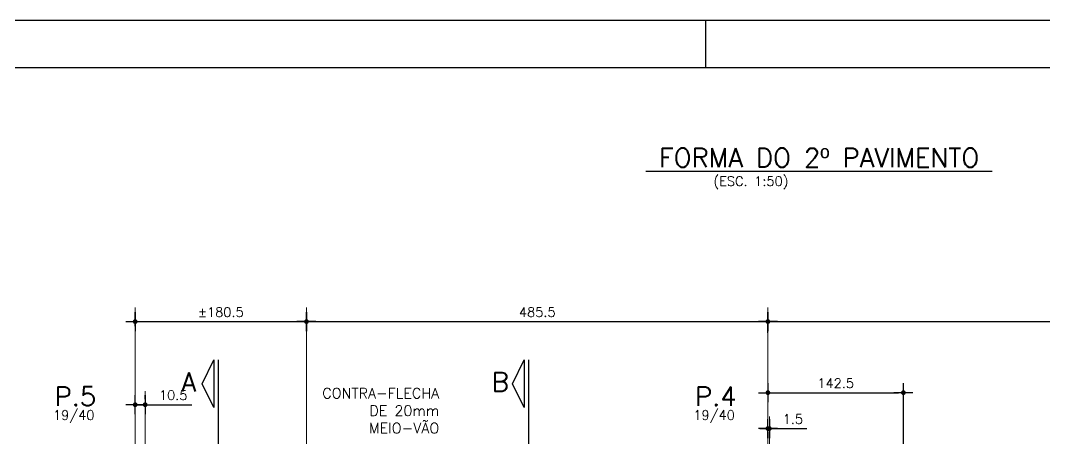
# Model space of a CAD drawing. Header units: inches. Extents: x 17515 to 34518, y -9122 to -4917.
# Drawn here: x 18109 to 19186, y -5357 to -4917 of the extents above; entities that cross this region are included whole.
import ezdxf

# ---------------------------------------------------------------- set-up
doc = ezdxf.new("R2010")
doc.units = ezdxf.units.IN
doc.header["$LTSCALE"] = 50
doc.header["$MEASUREMENT"] = 0
doc.linetypes.add('CENTER', pattern=[2, 1.25, -0.25, 0.25, -0.25])
for name, color, linetype in [('CONTRA-FLECHA', 152, 'Continuous'), ('COTA', 6, 'Continuous'), ('FOLHA', 7, 'Continuous'), ('TEXTO', 3, 'Continuous')]:
    doc.layers.add(name, color=color, linetype=linetype)
doc.layers.add('FO-Eixos', color=150, linetype='Continuous', lineweight=5)
doc.layers.add('FO-Textos dos pilares', color=3, linetype='Continuous', lineweight=20)
doc.styles.add('ROMANS', font='romans.shx')
doc.dimstyles.new('COTA_50', dxfattribs={"dimscale": 5, "dimtxt": 2, "dimasz": 1, "dimexe": 2, "dimexo": 1.5, "dimgap": 1, "dimtad": 1, "dimzin": 12, "dimdsep": 46, "dimtxsty": 'ROMANS', "dimblk1": 'COTA', "dimblk2": 'COTA', "dimsah": 1, "dimcen": -4, "dimdle": 1.5, "dimclrd": 6, "dimclre": 6, "dimclrt": 3, "dimadec": 0, "dimazin": 0, "dimtfac": 1, "dimtofl": 0, "dimtmove": 0, "dimatfit": 3, "dimldrblk": 'COTA', "dimfxl": 1, "dimtolj": 1, "dimtzin": 12, "dimarcsym": 0})

# ---------------------------------------------------------------- blocks, each defined once
blk = doc.blocks.new('COTA')
at = {"layer": 'COTA'}
for p, q in [((2, 0), (-2, 0)), ((0, -2), (0, 2))]:
    blk.add_line(p, q, dxfattribs=at)
at = {"layer": 'COTA', "const_width": 0.5}
blk.add_lwpolyline([(-0.25, 0, 1), (0.25, 0, 1)], format="xyb", close=True, dxfattribs=at)
blk = doc.blocks.new('*D11')
at = {"layer": 'COTA', "color": 6, "lineweight": -2, "transparency": 16777216}
for p, q in [((18409.9, -5241.1), (18409.9, -5224.1)), ((18895.4, -5241.1), (18895.4, -5224.1)), ((18414.9, -5234.1), (18890.4, -5234.1))]:
    blk.add_line(p, q, dxfattribs=at)
at = {"layer": 'Defpoints', "color": 0, "transparency": 16777216}
for p in [(18895.4, -5234.1), (18409.9, -5248.6), (18895.4, -5248.6)]:
    blk.add_point(p, dxfattribs=at)
at = {"layer": 'COTA', "color": 6, "lineweight": -2, "transparency": 16777216, "xscale": 5, "yscale": 5, "zscale": 5, "rotation": 180}
blk.add_blockref('COTA', (18409.9, -5234.1), dxfattribs=at)
at = {"layer": 'COTA', "color": 6, "lineweight": -2, "transparency": 16777216, "xscale": 5, "yscale": 5, "zscale": 5}
blk.add_blockref('COTA', (18895.4, -5234.1), dxfattribs=at)
at = {"layer": 'COTA', "color": 3, "transparency": 16777216, "insert": (18652.7, -5224.1), "char_height": 10, "attachment_point": 5, "style": 'ROMANS'}
blk.add_mtext('\\A1;485.5', dxfattribs=at)
blk = doc.blocks.new('*D12')
at = {"layer": 'COTA', "color": 6, "lineweight": -2, "transparency": 16777216}
for p, q in [((18229.7, -5238.8), (18229.7, -5224.1)), ((18409.9, -5238.8), (18409.9, -5224.1)), ((18234.7, -5234.1), (18404.9, -5234.1))]:
    blk.add_line(p, q, dxfattribs=at)
at = {"layer": 'Defpoints', "color": 0, "transparency": 16777216}
for p in [(18409.9, -5234.1), (18229.7, -5246.3), (18409.9, -5246.3)]:
    blk.add_point(p, dxfattribs=at)
at = {"layer": 'COTA', "color": 6, "lineweight": -2, "transparency": 16777216, "xscale": 5, "yscale": 5, "zscale": 5, "rotation": 180}
blk.add_blockref('COTA', (18229.7, -5234.1), dxfattribs=at)
at = {"layer": 'COTA', "color": 6, "lineweight": -2, "transparency": 16777216, "xscale": 5, "yscale": 5, "zscale": 5}
blk.add_blockref('COTA', (18409.9, -5234.1), dxfattribs=at)
at = {"layer": 'COTA', "color": 3, "transparency": 16777216, "insert": (18319.8, -5224.1), "char_height": 10, "attachment_point": 5, "style": 'ROMANS'}
blk.add_mtext('\\A1;%%P180.5', dxfattribs=at)
blk = doc.blocks.new('*D13')
at = {"layer": 'COTA', "color": 6, "lineweight": -2, "transparency": 16777216}
for p, q in [((18895.4, -5245.9), (18895.4, -5224.1)), ((19683.9, -5245.9), (19683.9, -5224.1)), ((18900.4, -5234.1), (19678.9, -5234.1))]:
    blk.add_line(p, q, dxfattribs=at)
at = {"layer": 'Defpoints', "color": 0, "transparency": 16777216}
for p in [(19683.9, -5234.1), (18895.4, -5253.4), (19683.9, -5253.4)]:
    blk.add_point(p, dxfattribs=at)
at = {"layer": 'COTA', "color": 6, "lineweight": -2, "transparency": 16777216, "xscale": 5, "yscale": 5, "zscale": 5, "rotation": 180}
blk.add_blockref('COTA', (18895.4, -5234.1), dxfattribs=at)
at = {"layer": 'COTA', "color": 6, "lineweight": -2, "transparency": 16777216, "xscale": 5, "yscale": 5, "zscale": 5}
blk.add_blockref('COTA', (19683.9, -5234.1), dxfattribs=at)
at = {"layer": 'COTA', "color": 3, "transparency": 16777216, "insert": (19289.7, -5224.1), "char_height": 10, "attachment_point": 5, "style": 'ROMANS'}
blk.add_mtext('\\A1;788.5', dxfattribs=at)
blk = doc.blocks.new('*D23')
at = {"layer": 'COTA', "color": 6, "lineweight": -2, "transparency": 16777216}
for p, q in [((19037.9, -5387.4), (19037.9, -5299)), ((18895.4, -5305.1), (18895.4, -5319)), ((18900.4, -5309), (19032.9, -5309))]:
    blk.add_line(p, q, dxfattribs=at)
at = {"layer": 'Defpoints', "color": 0, "transparency": 16777216}
for p in [(18895.4, -5297.6), (19037.9, -5309), (19037.9, -5394.9)]:
    blk.add_point(p, dxfattribs=at)
at = {"layer": 'COTA', "color": 6, "lineweight": -2, "transparency": 16777216, "xscale": 5, "yscale": 5, "zscale": 5, "rotation": 180}
blk.add_blockref('COTA', (18895.4, -5309), dxfattribs=at)
at = {"layer": 'COTA', "color": 6, "lineweight": -2, "transparency": 16777216, "xscale": 5, "yscale": 5, "zscale": 5}
blk.add_blockref('COTA', (19037.9, -5309), dxfattribs=at)
at = {"layer": 'COTA', "color": 3, "transparency": 16777216, "insert": (18966.7, -5299), "char_height": 10, "attachment_point": 5, "style": 'ROMANS'}
blk.add_mtext('\\A1;142.5', dxfattribs=at)
blk = doc.blocks.new('*D129')
at = {"layer": 'COTA', "color": 6, "lineweight": -2, "transparency": 16777216}
for p, q in [((18224.7, -5321.7), (18219.7, -5321.7)), ((18229.7, -5315.7), (18229.7, -5311.7)), ((18240.2, -5315.7), (18240.2, -5311.7)), ((18245.2, -5321.7), (18289.2, -5321.7))]:
    blk.add_line(p, q, dxfattribs=at)
at = {"layer": 'Defpoints', "color": 0, "transparency": 16777216}
for p in [(18240.2, -5321.7), (18229.7, -5323.2), (18240.2, -5323.2)]:
    blk.add_point(p, dxfattribs=at)
at = {"layer": 'COTA', "color": 6, "lineweight": -2, "transparency": 16777216, "xscale": 5, "yscale": 5, "zscale": 5}
blk.add_blockref('COTA', (18229.7, -5321.7), dxfattribs=at)
at = {"layer": 'COTA', "color": 6, "lineweight": -2, "transparency": 16777216, "xscale": 5, "yscale": 5, "zscale": 5, "rotation": 180}
blk.add_blockref('COTA', (18240.2, -5321.7), dxfattribs=at)
at = {"layer": 'COTA', "color": 3, "transparency": 16777216, "insert": (18269.7, -5311.7), "char_height": 10, "attachment_point": 5, "style": 'ROMANS'}
blk.add_mtext('\\A1;10.5', dxfattribs=at)
blk = doc.blocks.new('*D141')
at = {"layer": 'COTA', "color": 6, "lineweight": -2, "transparency": 16777216}
for p, q in [((18890.4, -5346.8), (18885.4, -5346.8)), ((18895.4, -5350.3), (18895.4, -5356.8)), ((18896.9, -5350.3), (18896.9, -5356.8)), ((18901.9, -5346.8), (18936.5, -5346.8))]:
    blk.add_line(p, q, dxfattribs=at)
at = {"layer": 'Defpoints', "color": 0, "transparency": 16777216}
for p in [(18895.4, -5342.8), (18896.9, -5342.8), (18896.9, -5346.8)]:
    blk.add_point(p, dxfattribs=at)
at = {"layer": 'COTA', "color": 6, "lineweight": -2, "transparency": 16777216, "xscale": 5, "yscale": 5, "zscale": 5}
blk.add_blockref('COTA', (18895.4, -5346.8), dxfattribs=at)
at = {"layer": 'COTA', "color": 6, "lineweight": -2, "transparency": 16777216, "xscale": 5, "yscale": 5, "zscale": 5, "rotation": 180}
blk.add_blockref('COTA', (18896.9, -5346.8), dxfattribs=at)
at = {"layer": 'COTA', "color": 3, "transparency": 16777216, "insert": (18921.7, -5336.8), "char_height": 10, "attachment_point": 5, "style": 'ROMANS'}
blk.add_mtext('\\A1;1.5', dxfattribs=at)

msp = doc.modelspace()

# ---------------------------------------------------------------- linework, layer by layer
at = {"layer": 'FO-Eixos'}
for p, q in [((18229.698, -5382.987), (18229.698, -5219.101)), ((18409.932, -6186.577), (18409.932, -5219.101)), ((18895.433, -7269.023), (18895.433, -5219.101)), ((18240.198, -5382.869), (18240.198, -5307.263)), ((18896.933, -5400.499), (18896.933, -5334.236))]:
    msp.add_line(p, q, dxfattribs=at)
at = {"layer": 'FOLHA'}
msp.add_line((18830.129, -4966.857), (18830.129, -4916.857), dxfattribs=at)
at = {"layer": 'FOLHA', "color": 1}
msp.add_line((23410.129, -4966.857), (17640.129, -4966.857), dxfattribs=at)
at = {"layer": 'FOLHA'}
msp.add_lwpolyline([(17515.129, -4916.857), (17515.129, -9121.857), (23455.129, -9121.857), (23455.129, -4916.857)], close=True, dxfattribs=at)
at = {"layer": 'TEXTO', "color": 3}
for p, q in [((18317.302, -5324.525), (18317.302, -5274.525)), ((18643.802, -5324.525), (18643.802, -5274.525))]:
    msp.add_line(p, q, dxfattribs=at)
at = {"layer": 'TEXTO', "color": 8, "linetype": 'CENTER'}
for p, q in [((18317.302, -8174.793), (18317.302, -5324.525)), ((18643.802, -8174.793), (18643.802, -5324.525))]:
    msp.add_line(p, q, dxfattribs=at)
at = {"layer": 'TEXTO', "color": 3}
for points in [[(18312.302, -5274.525), (18312.302, -5324.525), (18300.302, -5299.525), (18312.302, -5274.525)], [(18638.802, -5274.525), (18638.802, -5324.525), (18626.802, -5299.525), (18638.802, -5274.525)]]:
    msp.add_lwpolyline(points, dxfattribs=at)

# ---------------------------------------------------------------- texts
at = {"layer": 'CONTRA-FLECHA', "insert": (18549.594, -5327.948), "char_height": 11, "attachment_point": 6, "style": 'ROMANS'}
msp.add_mtext('{\\Fromans.shx;CONTRA-FLECHA\\PDE 20mm\\PMEIO-VÃO}', dxfattribs=at)
at = {"layer": 'FO-Textos dos pilares', "color": 1, "style": 'ROMANS'}
for s, p in [('P.5', (18144.924, -5322.911)), ('P.4', (18818.686, -5322.911))]:
    msp.add_text(s, height=20, dxfattribs=at).set_placement(p)
at = {"layer": 'FO-Textos dos pilares', "color": 3, "style": 'ROMANS'}
for p in [(18143.164, -5337.603), (18816.926, -5337.603)]:
    msp.add_text('19/40', height=10, dxfattribs=at).set_placement(p)
at = {"layer": 'TEXTO', "color": 1, "style": 'ROMANS'}
for s, p in [('%%U FORMA DO 2º PAVIMENTO ', (18767.085, -5071.484)), ('A', (18278.26, -5307.593)), ('B', (18604.76, -5307.593))]:
    msp.add_text(s, height=20, dxfattribs=at).set_placement(p)
at = {"layer": 'TEXTO', "color": 3, "style": 'ROMANS'}
msp.add_text('(ESC. 1:50)', height=10, dxfattribs=at).set_placement((18838.086, -5091.167))

# ---------------------------------------------------------------- dimensions: what is measured, and where the dimension line sits
at = {"layer": 'COTA'}
dim = msp.add_linear_dim(base=(18409.932, -5234.101), p1=(18229.698, -5246.305), p2=(18409.932, -5246.305), text='%%P180.5', dimstyle='COTA_50', dxfattribs=at)
dim.commit()
dim.dimension.update_dxf_attribs({"geometry": '*D12', "text_midpoint": (18319.815, -5224.101)})
for base, p1, p2, picture, middle in [((18895.433, -5234.101), (18409.932, -5248.575), (18895.433, -5248.575), '*D11', (18652.682, -5224.101)), ((19683.933, -5234.101), (18895.433, -5253.397), (19683.933, -5253.397), '*D13', (19289.683, -5224.101)), ((19037.933, -5308.992), (18895.433, -5297.575), (19037.933, -5394.852), '*D23', (18966.683, -5298.992)), ((18240.198, -5321.732), (18229.698, -5323.153), (18240.198, -5323.153), '*D129', (18269.722, -5311.732)), ((18896.933, -5346.828), (18895.433, -5342.841), (18896.933, -5342.841), '*D141', (18921.695, -5336.828))]:
    dim = msp.add_linear_dim(base=base, p1=p1, p2=p2, dimstyle='COTA_50', dxfattribs=at)
    dim.commit()
    dim.dimension.update_dxf_attribs({"geometry": picture, "text_midpoint": middle})

doc.saveas('drawing.dxf')
